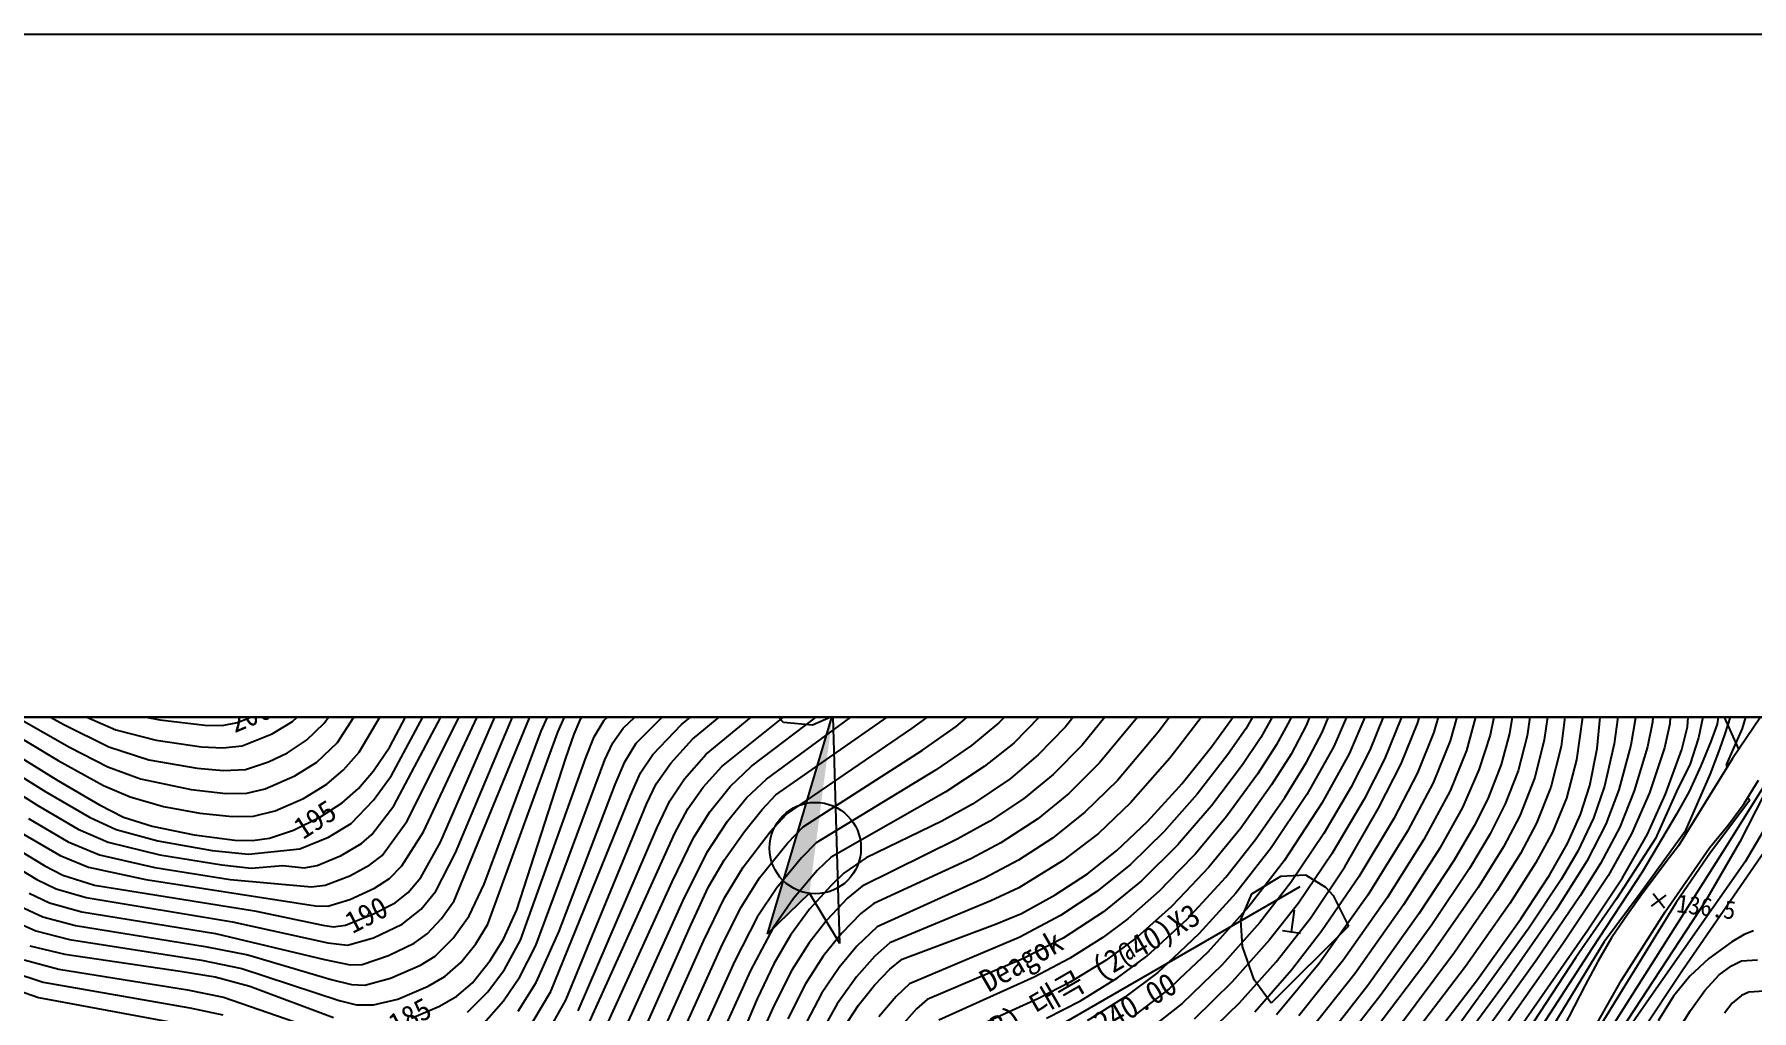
# Model space of a CAD drawing. Header units: millimetres. Extents: x 18534 to 19330, y 1103 to 1809.
# Drawn here: x 18776.7 to 18964.4, y 1512.3 to 1619.1 of the extents above; entities that cross this region are included whole.
import ezdxf
from ezdxf.xclip import XClip

# ---------------------------------------------------------------- set-up
doc = ezdxf.new("R2010")
doc.units = ezdxf.units.MM
doc.header["$LTSCALE"] = 10
doc.header["$MEASUREMENT"] = 0
doc.header["$XCLIPFRAME"] = 2
doc.layers.add('TX-PAPR', color=2, linetype='Continuous', plot=False)
doc.layers.add('TZ-BASE', color=253, linetype='Continuous')
doc.styles.add('HANA', font='GulimChe.ttf')

# ---------------------------------------------------------------- blocks, each defined once
blk = doc.blocks.new('JD-DFMKFD4RX')
at = {"layer": 'TZ-BASE'}
for p, q in [((186.53, 74.34, 198), (205.65, 101.95, 198)), ((217.13, 74.65, 184), (233.19, 90.27, 184)), ((219.22, 73.79, 183), (234.94, 88.65, 183)), ((187.98, 72.22, 197), (196.36, 85.29, 197)), ((225.61, 74.17, 181), (238.32, 85.27, 181)), ((190.34, 71.16, 196), (197.91, 83.93, 196)), ((226.81, 72.6, 180), (240.19, 83.72, 180)), ((144.89, 81.57, 198), (158.07, 74.18, 198)), ((228.29, 70.95, 179), (242.26, 82.42, 179)), ((193.72, 71.75, 195), (198.12, 80.18, 195)), ((193.9, 68.62, 194), (199.83, 79.73, 194)), ((229.99, 69.6, 178), (243.77, 80.6, 178)), ((233.25, 69.62, 177), (245.46, 78.93, 177)), ((271.49, 78.89, 170), (267.59, 73.95, 170)), ((329.96, 79.04, 143), (329.89, 74.9, 143)), ((143.67, 78.49, 196), (157.43, 70.26, 196)), ((194.14, 65.3, 193), (201.28, 78.81, 193)), ((195.56, 63.58, 192), (202.62, 77.68, 192)), ((208.89, 74.75, 188), (210.04, 77.21, 188)), ((234.9, 68.2, 176), (247.1, 77.21, 176)), ((263.37, 77.58, 172), (260.29, 74.37, 172)), ((273.8, 77.36, 169), (269.4, 71.94, 169)), ((284.1, 77.53, 166), (282.41, 74.94, 166)), ((293.31, 77.59, 162), (292.1, 74.65, 162)), ((295.12, 77.06, 161), (293.89, 74.06, 161)), ((305.39, 78.55, 156), (304.24, 74.8, 156)), ((306.08, 74.31, 155), (307.36, 78.44, 155)), ((309.18, 77.95, 154), (307.85, 73.35, 154)), ((310.93, 77.03, 153), (309.64, 72.41, 153)), ((314.82, 77.03, 151), (314, 73.01, 151)), ((331.9, 78.29, 142), (331.76, 74.44, 142)), ((333.83, 77.97, 141), (333.67, 74.27, 141)), ((335.6, 73.93, 140), (335.8, 77, 140)), ((345.52, 77.92, 132.47), (340.52, 70.47, 132.47)), ((145.24, 75.56, 195), (157.41, 68.07, 195)), ((150.71, 76.27, 197), (158.68, 71.71, 197)), ((164.26, 75.58, 200), (168.55, 74.69, 200)), ((177.05, 74.39, 200), (179.78, 75.53, 200)), ((183.07, 74.53, 199), (184.93, 76.25, 199)), ((197.39, 62.45, 191), (204.11, 76.82, 191)), ((199.23, 61.3, 190), (205.86, 76.56, 190)), ((200.88, 60.14, 189), (207.32, 75.51, 189)), ((210.26, 73.46, 187), (211.52, 76.34, 187)), ((212.08, 73.34, 186), (213.09, 75.64, 186)), ((214.59, 74.83, 185), (215.55, 76.25, 185)), ((220.65, 72.13, 182), (224.68, 76.21, 182)), ((236.76, 74.4, 177.63), (234.76, 76.53, 177.63)), ((242.16, 75.55), (234.96, 51.27)), ((235.91, 66.48, 175), (248.7, 75.44, 175)), ((243.17, 75.56, 177.63), (239.93, 74.12, 177.63)), ((242.9, 50.24), (242.16, 75.55)), ((250.79, 73.74, 174), (254.02, 76.12, 174)), ((255.64, 73.98, 173), (258.42, 76.35, 173)), ((265.42, 75.72, 171), (261.92, 72.16, 171)), ((275.81, 75.42, 168), (271.31, 69.98, 168)), ((280, 76.44, 167), (277.73, 73.36, 167)), ((285.67, 74.67, 165), (286.94, 76.88, 165)), ((288.64, 76.11, 164), (287.29, 73.71, 164)), ((290.36, 75.36, 163), (288.94, 72.77, 163)), ((295.64, 73.31, 160), (296.91, 76.41, 160)), ((298.67, 75.86, 159), (296.93, 71.79, 159)), ((300.44, 75.27, 158), (298.6, 70.98, 158)), ((302.49, 75.45, 157), (300.85, 71.37, 157)), ((312.64, 75.81, 152), (311.41, 71.36, 152)), ((316.68, 76.42, 150), (316.12, 73.19, 150)), ((318.58, 76.52, 149), (318.04, 72.96, 149)), ((320.45, 76.25, 148), (319.93, 72.52, 148)), ((322.33, 76.1, 147), (321.76, 71.77, 147)), ((324.18, 75.55, 146), (323.46, 70.33, 146)), ((325.7, 71.56, 145), (326.12, 75.64, 145)), ((328.01, 75.44, 144), (327.58, 72.09, 144)), ((337.33, 75.24, 139), (336.78, 72.73, 139)), ((339.13, 76.12, 138), (338.84, 74.24, 138)), ((341.21, 71.49, 175.21), (339.52, 75.26, 175.21)), ((340.53, 75.94, 137), (339.68, 73.16, 137)), ((342.16, 75.82, 136), (341.58, 73.76, 136)), ((143.95, 74.39, 194), (156.1, 66.83, 194)), ((158.07, 74.18, 198), (162.97, 71.75, 198)), ((160.34, 75.1, 199), (163.75, 73.62, 199)), ((163.75, 73.62, 199), (168.16, 72.47, 199)), ((168.55, 74.69, 200), (173.48, 74.12, 200)), ((173.48, 74.12, 200), (175.37, 74.07, 200)), ((175.37, 74.07, 200), (177.05, 74.39, 200)), ((180.83, 73.15, 199), (183.07, 74.53, 199)), ((184.6, 72.46, 198), (186.53, 74.34, 198)), ((200.74, 54.91, 188), (208.89, 74.75, 188)), ((204.01, 56.72, 187), (210.26, 73.46, 187)), ((204.42, 52.34, 186), (212.08, 73.34, 186)), ((213.84, 73.13, 185), (214.59, 74.83, 185)), ((216.03, 72.83, 184), (217.13, 74.65, 184)), ((218.09, 72.18, 183), (219.22, 73.79, 183)), ((222.45, 70.91, 181), (225.61, 74.17, 181)), ((239.93, 74.12, 177.63), (236.76, 74.4, 177.63)), ((237.07, 64.39, 174), (250.79, 73.74, 174)), ((251.94, 71.37, 173), (255.64, 73.98, 173)), ((260.29, 74.37, 172), (257.31, 71.88, 172)), ((267.59, 73.95, 170), (264.6, 70.86, 170)), ((277.73, 73.36, 167), (273.26, 68.07, 167)), ((282.41, 74.94, 166), (280, 71.82, 166)), ((283.56, 71.74, 165), (285.67, 74.67, 165)), ((287.29, 73.71, 164), (285.33, 70.89, 164)), ((292.1, 74.65, 162), (290.63, 71.91, 162)), ((293.89, 74.06, 161), (292.25, 70.95, 161)), ((293.93, 70.05, 160), (295.64, 73.31, 160)), ((304.24, 74.8, 156), (302.45, 70.41, 156)), ((304.27, 69.9, 155), (306.08, 74.31, 155)), ((307.85, 73.35, 154), (306.05, 68.89, 154)), ((329.89, 74.9, 143), (329.4, 71.93, 143)), ((331.76, 74.44, 142), (331.22, 71.73, 142)), ((333.67, 74.27, 141), (333.08, 71.64, 141)), ((334.97, 71.45, 140), (335.6, 73.93, 140)), ((338.84, 74.24, 138), (338.15, 72.33, 138)), ((341.58, 73.76, 136), (339.82, 69.76, 136)), ((143.62, 72.6, 193), (155.2, 65.34, 193)), ((158.68, 71.71, 197), (162.86, 69.56, 197)), ((162.97, 71.75, 198), (167.34, 70.34, 198)), ((168.16, 72.47, 199), (173.1, 71.75, 199)), ((173.1, 71.75, 199), (175.46, 71.62, 199)), ((175.46, 71.62, 199), (177.56, 71.85, 199)), ((177.56, 71.85, 199), (180.83, 73.15, 199)), ((182.52, 71.09, 198), (184.6, 72.46, 198)), ((185.71, 70.07, 197), (187.98, 72.22, 197)), ((191.93, 69.11, 195), (193.72, 71.75, 195)), ((212.95, 70.51, 185), (213.84, 73.13, 185)), ((215.12, 70.53, 184), (216.03, 72.83, 184)), ((217.22, 70.31, 183), (218.09, 72.18, 183)), ((219.38, 70.09, 182), (220.65, 72.13, 182)), ((224.42, 69.96, 180), (226.81, 72.6, 180)), ((238.89, 63, 173), (251.94, 71.37, 173)), ((257.31, 71.88, 172), (253.36, 69.19, 172)), ((261.92, 72.16, 171), (258.7, 69.58, 171)), ((269.4, 71.94, 169), (266.24, 68.73, 169)), ((280, 71.82, 166), (278.98, 70.49, 166)), ((280.3, 67.71, 165), (283.56, 71.74, 165)), ((288.94, 72.77, 163), (286.92, 69.78, 163)), ((290.63, 71.91, 162), (288.57, 68.75, 162)), ((296.93, 71.79, 159), (293.97, 66.54, 159)), ((300.85, 71.37, 157), (298.78, 67.28, 157)), ((309.64, 72.41, 153), (307.79, 67.82, 153)), ((311.41, 71.36, 152), (309.63, 66.94, 152)), ((314, 73.01, 151), (312.79, 69.24, 151)), ((316.12, 73.19, 150), (315.2, 69.81, 150)), ((318.04, 72.96, 149), (317.06, 69.12, 149)), ((319.93, 72.52, 148), (318.91, 68.4, 148)), ((321.76, 71.77, 147), (320.66, 67.34, 147)), ((324.91, 67.52, 145), (325.7, 71.56, 145)), ((327.58, 72.09, 144), (326.53, 67.45, 144)), ((329.4, 71.93, 143), (328.09, 67.03, 143)), ((331.22, 71.73, 142), (329.77, 66.92, 142)), ((333.08, 71.64, 141), (331.44, 66.7, 141)), ((333.18, 66.56, 140), (334.97, 71.45, 140)), ((336.78, 72.73, 139), (335.88, 69.87, 139)), ((338.15, 72.33, 138), (337.06, 69.67, 138)), ((339.07, 71.5, 137), (338.05, 68.79, 137)), ((339.68, 73.16, 137), (339.07, 71.5, 137)), ((157.43, 70.26, 196), (162.4, 67.51, 196)), ((162.86, 69.56, 197), (166.44, 68.25, 197)), ((167.34, 70.34, 198), (172.63, 69.4, 198)), ((177.93, 69.27, 198), (180.42, 70.11, 198)), ((180.42, 70.11, 198), (182.52, 71.09, 198)), ((183.31, 68.56, 197), (185.71, 70.07, 197)), ((188.63, 69.22, 196), (190.34, 71.16, 196)), ((207.58, 53.93, 185), (212.95, 70.51, 185)), ((207.98, 50.6, 184), (215.12, 70.53, 184)), ((209.66, 50.02, 183), (217.22, 70.31, 183)), ((218.34, 67.61, 182), (219.38, 70.09, 182)), ((221.12, 68.89, 181), (222.45, 70.91, 181)), ((222.82, 67.69, 180), (224.42, 69.96, 180)), ((225.93, 68.26, 179), (228.29, 70.95, 179)), ((227.98, 67.33, 178), (229.99, 69.6, 178)), ((230.9, 67.39, 177), (233.25, 69.62, 177)), ((258.7, 69.58, 171), (254.49, 66.84, 171)), ((264.6, 70.86, 170), (261.53, 68.25, 170)), ((271.31, 69.98, 168), (267.96, 66.64, 168)), ((278.98, 70.49, 166), (274.69, 65.62, 166)), ((285.33, 70.89, 164), (281.96, 66.56, 164)), ((286.92, 69.78, 163), (283.53, 65.3, 163)), ((292.25, 70.95, 161), (290.12, 67.59, 161)), ((291.56, 66.22, 160), (293.93, 70.05, 160)), ((298.6, 70.98, 158), (295.6, 65.57, 158)), ((302.45, 70.41, 156), (300.22, 66.03, 156)), ((301.82, 65.02, 155), (304.27, 69.9, 155)), ((315.2, 69.81, 150), (313.75, 66.05, 150)), ((323.46, 70.33, 146), (322.35, 66.14, 146)), ((335.88, 69.87, 139), (334.38, 66.86, 139)), ((340.52, 70.47, 132.47), (334.59, 60.91, 132.47)), ((337.06, 69.67, 138), (335.76, 66.86, 138)), ((339.82, 69.76, 136), (339.96, 69.56, 136)), ((157.41, 68.07, 195), (161.95, 65.4, 195)), ((166.44, 68.25, 197), (171.99, 67.08, 197)), ((172.63, 69.4, 198), (175.51, 69.15, 198)), ((175.51, 69.15, 198), (177.93, 69.27, 198)), ((180.08, 67.15, 197), (183.31, 68.56, 197)), ((184.26, 66.11, 196), (186.8, 67.67, 196)), ((186.8, 67.67, 196), (188.63, 69.22, 196)), ((190.28, 67.2, 195), (191.93, 69.11, 195)), ((191.92, 65.9, 194), (193.9, 68.62, 194)), ((212.23, 51.59, 182), (218.34, 67.61, 182)), ((220.03, 66.41, 181), (221.12, 68.89, 181)), ((221.78, 65.48, 180), (222.82, 67.69, 180)), ((224.32, 65.85, 179), (225.93, 68.26, 179)), ((232.7, 66.17, 176), (234.9, 68.2, 176)), ((253.36, 69.19, 172), (240.3, 61.24, 172)), ((261.53, 68.25, 170), (257.42, 65.49, 170)), ((266.24, 68.73, 169), (263, 66.04, 169)), ((273.26, 68.07, 167), (269.71, 64.58, 167)), ((280, 67.38, 165), (280.3, 67.71, 165)), ((288.57, 68.75, 162), (285.18, 64.13, 162)), ((306.05, 68.89, 154), (303.44, 63.84, 154)), ((307.79, 67.82, 153), (304.99, 62.53, 153)), ((312.79, 69.24, 151), (310.99, 65.1, 151)), ((317.06, 69.12, 149), (315.66, 65.51, 149)), ((318.91, 68.4, 148), (317.27, 64.21, 148)), ((338.05, 68.79, 137), (335.28, 62.43, 137)), ((339.66, 60.59, 135), (344.11, 67.7, 135)), ((341.79, 65.53, 124.51), (343.37, 68.09, 124.51)), ((156.1, 66.83, 194), (160.87, 64.04, 194)), ((162.4, 67.51, 196), (165.3, 66.26, 196)), ((165.3, 66.26, 196), (168.97, 65.23, 196)), ((171.99, 67.08, 197), (175.78, 66.65, 197)), ((175.78, 66.65, 197), (178.06, 66.68, 197)), ((178.06, 66.68, 197), (180.08, 67.15, 197)), ((181.16, 64.75, 196), (184.26, 66.11, 196)), ((188.5, 65.63, 195), (190.28, 67.2, 195)), ((189.49, 63.37, 194), (191.92, 65.9, 194)), ((211.31, 44.99, 181), (220.03, 66.41, 181)), ((222.89, 62.83, 179), (224.32, 65.85, 179)), ((226.3, 64.98, 178), (227.98, 67.33, 178)), ((228.68, 64.64, 177), (230.9, 67.39, 177)), ((230.61, 63.6, 176), (232.7, 66.17, 176)), ((234.42, 64.88, 175), (235.91, 66.48, 175)), ((254.49, 66.84, 171), (241.94, 59.67, 171)), ((263, 66.04, 169), (259.3, 63.6, 169)), ((267.96, 66.64, 168), (264.56, 63.88, 168)), ((276.54, 63.56, 165), (280, 67.38, 165)), ((281.96, 66.56, 164), (280, 64.34, 164)), ((290.12, 67.59, 161), (286.76, 62.86, 161)), ((288.35, 61.59, 160), (291.56, 66.22, 160)), ((293.97, 66.54, 159), (290.08, 60.69, 159)), ((298.78, 67.28, 157), (295.81, 62.28, 157)), ((300.22, 66.03, 156), (296.69, 60.05, 156)), ((309.63, 66.94, 152), (306.75, 61.59, 152)), ((313.75, 66.05, 150), (312.28, 63.09, 150)), ((320.66, 67.34, 147), (319.09, 63.41, 147)), ((322.35, 66.14, 146), (320.83, 62.42, 146)), ((323.89, 64.36, 145), (324.91, 67.52, 145)), ((326.53, 67.45, 144), (325.32, 63.94, 144)), ((328.09, 67.03, 143), (326.67, 63.29, 143)), ((329.77, 66.92, 142), (328.18, 62.97, 142)), ((331.44, 66.7, 141), (329.48, 62.21, 141)), ((331.2, 62.18, 140), (333.18, 66.56, 140)), ((334.38, 66.86, 139), (332.08, 61.73, 139)), ((335.76, 66.86, 138), (334.37, 64.37, 138)), ((342.4, 65.92, 136), (338.11, 60.2, 136)), ((343.91, 66.42, 134), (341.31, 61.36, 134)), ((342.2, 66.21, 136), (342.4, 65.92, 136)), ((154.2, 63.9, 192), (158.55, 61.34, 192)), ((155.2, 65.34, 193), (159.64, 62.73, 193)), ((160.87, 64.04, 194), (163.77, 62.7, 194)), ((161.95, 65.4, 195), (164.6, 64.06, 195)), ((164.6, 64.06, 195), (167.72, 63.07, 195)), ((168.97, 65.23, 196), (172.93, 64.5, 196)), ((172.93, 64.5, 196), (176.51, 64.11, 196)), ((176.51, 64.11, 196), (178.79, 64.15, 196)), ((178.79, 64.15, 196), (181.16, 64.75, 196)), ((183.16, 62.63, 195), (186.11, 64.09, 195)), ((186.11, 64.09, 195), (188.5, 65.63, 195)), ((191.75, 62.16, 193), (194.14, 65.3, 193)), ((212.94, 44.03, 180), (221.78, 65.48, 180)), ((224.88, 62.31, 178), (226.3, 64.98, 178)), ((226.91, 61.78, 177), (228.68, 64.64, 177)), ((232.49, 62.48, 175), (234.42, 64.88, 175)), ((235.3, 62.43, 174), (237.07, 64.39, 174)), ((257.42, 65.49, 170), (254.05, 63.62, 170)), ((264.56, 63.88, 168), (260.52, 61.26, 168)), ((269.71, 64.58, 167), (266.17, 61.75, 167)), ((274.69, 65.62, 166), (271.17, 62.27, 166)), ((280, 64.34, 164), (278.36, 62.49, 164)), ((283.53, 65.3, 163), (280, 61.19, 163)), ((285.18, 64.13, 162), (281.78, 60.05, 162)), ((295.6, 65.57, 158), (291.49, 59.29, 158)), ((298.12, 58.61, 155), (301.82, 65.02, 155)), ((310.99, 65.1, 151), (308.51, 60.65, 151)), ((315.66, 65.51, 149), (314.02, 62.21, 149)), ((317.27, 64.21, 148), (315.46, 60.79, 148)), ((322.45, 61.16, 145), (323.89, 64.36, 145)), ((325.32, 63.94, 144), (323.59, 60.32, 144)), ((334.37, 64.37, 138), (330.63, 58.05, 138)), ((340.02, 63.19, 124.51), (341.79, 65.53, 124.51)), ((344.66, 63.86, 133), (341.88, 59.17, 133)), ((153.21, 62.46, 191), (157.64, 59.85, 191)), ((159.64, 62.73, 193), (162.91, 61.31, 193)), ((163.77, 62.7, 194), (168.34, 61.48, 194)), ((167.72, 63.07, 195), (172.3, 62.13, 195)), ((172.3, 62.13, 195), (176.76, 61.54, 195)), ((180.56, 61.75, 195), (183.16, 62.63, 195)), ((187, 61.87, 194), (189.49, 63.37, 194)), ((190.59, 61.16, 193), (191.75, 62.16, 193)), ((192.86, 59.86, 192), (195.56, 63.58, 192)), ((195.01, 58.71, 191), (197.39, 62.45, 191)), ((213.66, 37.54, 178), (224.88, 62.31, 178)), ((214.28, 42.86, 179), (222.89, 62.83, 179)), ((228.4, 60.21, 176), (230.61, 63.6, 176)), ((230.26, 59.36, 175), (232.49, 62.48, 175)), ((232.34, 58.57, 174), (235.3, 62.43, 174)), ((237.18, 61.22, 173), (238.89, 63, 173)), ((254.05, 63.62, 170), (245.8, 59.6, 170)), ((259.3, 63.6, 169), (255.73, 61.63, 169)), ((271.17, 62.27, 166), (267.24, 59.26, 166)), ((273.2, 60.42, 165), (276.54, 63.56, 165)), ((278.36, 62.49, 164), (274.67, 58.88, 164)), ((286.76, 62.86, 161), (283.26, 58.58, 161)), ((295.81, 62.28, 157), (292.2, 56.89, 157)), ((303.44, 63.84, 154), (299.67, 57.51, 154)), ((304.99, 62.53, 153), (300.63, 55.51, 153)), ((312.28, 63.09, 150), (310.06, 59.34, 150)), ((314.02, 62.21, 149), (311.75, 58.45, 149)), ((319.09, 63.41, 147), (317.32, 60.08, 147)), ((320.83, 62.42, 146), (318.96, 59.01, 146)), ((326.67, 63.29, 143), (324.59, 59.23, 143)), ((328.18, 62.97, 142), (326.09, 59, 142)), ((329.48, 62.21, 141), (326.92, 57.64, 141)), ((328.47, 57.43, 140), (331.2, 62.18, 140)), ((335.28, 62.43, 137), (330.52, 55.84, 137)), ((338, 60.71, 124.51), (340.02, 63.19, 124.51)), ((152.26, 60.99, 190), (155.98, 58.73, 190)), ((158.55, 61.34, 192), (161.95, 59.92, 192)), ((162.91, 61.31, 193), (168.56, 59.94, 193)), ((168.34, 61.48, 194), (174.29, 60.42, 194)), ((174.29, 60.42, 194), (178.25, 60, 194)), ((176.76, 61.54, 195), (178.67, 61.49, 195)), ((178.25, 60, 194), (183.88, 60.6, 194)), ((178.67, 61.49, 195), (180.56, 61.75, 195)), ((183.88, 60.6, 194), (187, 61.87, 194)), ((188.38, 59.86, 193), (190.59, 61.16, 193)), ((197.09, 57.44, 190), (199.23, 61.3, 190)), ((198.75, 55.96, 189), (200.88, 60.14, 189)), ((224.56, 56.96, 177), (226.91, 61.78, 177)), ((225.73, 54.88, 176), (228.4, 60.21, 176)), ((234.14, 57.4, 173), (237.18, 61.22, 173)), ((240.3, 61.24, 172), (238.73, 59.62, 172)), ((255.73, 61.63, 169), (245.35, 56.49, 169)), ((260.52, 61.26, 168), (257.22, 59.51, 168)), ((266.17, 61.75, 167), (262.44, 59.35, 167)), ((269.97, 57.87, 165), (273.2, 60.42, 165)), ((279.9, 61.07, 163), (275.89, 57.09, 163)), ((280, 61.19, 163), (279.9, 61.07, 163)), ((285.12, 57.49, 160), (288.35, 61.59, 160)), ((290.08, 60.69, 159), (286.22, 55.73, 159)), ((306.75, 61.59, 152), (302.76, 55.24, 152)), ((308.51, 60.65, 151), (304.54, 54.45, 151)), ((315.46, 60.79, 148), (312.69, 56.35, 148)), ((314.21, 20.46, 135), (339.66, 60.59, 135)), ((320.49, 57.7, 145), (322.45, 61.16, 145)), ((323.59, 60.32, 144), (321.76, 57.23, 144)), ((332.08, 61.73, 139), (327.81, 55.12, 139)), ((333.13, 53.69, 124.51), (338, 60.71, 124.51)), ((334.59, 60.91, 132.47), (333.24, 59.16, 132.47)), ((338.11, 60.2, 136), (334.34, 54.73, 136)), ((345.08, 61.84, 132), (335.12, 47.4, 132)), ((341.31, 61.36, 134), (337.54, 54.86, 134)), ((151.68, 59.31, 189), (155.1, 57.25, 189)), ((155.98, 58.73, 190), (157.96, 57.71, 190)), ((157.64, 59.85, 191), (160.75, 58.59, 191)), ((160.75, 58.59, 191), (167.04, 57.23, 191)), ((161.95, 59.92, 192), (168.02, 58.55, 192)), ((168.02, 58.55, 192), (176.23, 57.22, 192)), ((168.56, 59.94, 193), (175.32, 58.82, 193)), ((175.32, 58.82, 193), (178.53, 58.47, 193)), ((178.53, 58.47, 193), (182.01, 58.77, 193)), ((182.01, 58.77, 193), (184.35, 58.52, 193)), ((184.35, 58.52, 193), (185.74, 58.77, 193)), ((185.74, 58.77, 193), (188.38, 59.86, 193)), ((189.34, 57.65, 192), (191.52, 58.83, 192)), ((191.52, 58.83, 192), (192.86, 59.86, 192)), ((193.65, 57.33, 191), (195.01, 58.71, 191)), ((228.55, 56.43, 175), (230.26, 59.36, 175)), ((230.3, 55.22, 174), (232.34, 58.57, 174)), ((238.73, 59.62, 172), (236.01, 56.32, 172)), ((241.94, 59.67, 171), (240.44, 58.2, 171)), ((245.8, 59.6, 170), (243.35, 57.92, 170)), ((257.22, 59.51, 168), (246.62, 54.6, 168)), ((262.44, 59.35, 167), (258.71, 57.38, 167)), ((267.24, 59.26, 166), (262.46, 56.33, 166)), ((274.67, 58.88, 164), (271.02, 55.91, 164)), ((281.78, 60.05, 162), (280, 58.2, 162)), ((283.26, 58.58, 161), (280, 55.14, 161)), ((291.49, 59.29, 158), (287.64, 54.27, 158)), ((296.69, 60.05, 156), (293.05, 54.66, 156)), ((294.37, 53.01, 155), (298.12, 58.61, 155)), ((310.06, 59.34, 150), (306.21, 53.47, 150)), ((311.75, 58.45, 149), (307.63, 52.26, 149)), ((317.32, 60.08, 147), (314.79, 56.04, 147)), ((318.96, 59.01, 146), (316.15, 54.62, 146)), ((324.59, 59.23, 143), (321.23, 53.91, 143)), ((326.09, 59, 142), (323.86, 55.43, 142)), ((333.24, 59.16, 132.47), (330.57, 55.55, 132.47)), ((341.88, 59.17, 133), (331.66, 44.56, 133)), ((155.1, 57.25, 189), (157.21, 56.22, 189)), ((157.96, 57.71, 190), (161.42, 56.63, 190)), ((161.42, 56.63, 190), (178.91, 53.8, 190)), ((167.04, 57.23, 191), (185.59, 54.36, 191)), ((176.23, 57.22, 192), (185.14, 56.43, 192)), ((185.14, 56.43, 192), (186.62, 56.61, 192)), ((186.62, 56.61, 192), (189.34, 57.65, 192)), ((192.01, 56.28, 191), (193.65, 57.33, 191)), ((195.69, 55.82, 190), (197.09, 57.44, 190)), ((202.36, 53.25, 187), (204.01, 56.72, 187)), ((214.56, 35.04, 177), (224.56, 56.96, 177)), ((226.6, 52.24, 175), (228.55, 56.43, 175)), ((232.12, 54.22, 173), (234.14, 57.4, 173)), ((240.44, 58.2, 171), (237.84, 55.17, 171)), ((241.95, 56.57, 170), (239.6, 53.97, 170)), ((243.35, 57.92, 170), (241.95, 56.57, 170)), ((245.35, 56.49, 169), (243.74, 55.18, 169)), ((258.71, 57.38, 167), (246.97, 52.06, 167)), ((248, 30.36), (293.22, 56.47)), ((266.46, 55.55, 165), (269.97, 57.87, 165)), ((275.89, 57.09, 163), (271.73, 53.69, 163)), ((280, 58.2, 162), (277.82, 55.94, 162)), ((280.89, 52.91, 160), (285.12, 57.49, 160)), ((287.96, 55.66, 155.13), (291.11, 57.59, 155.13)), ((292.2, 56.89, 157), (288.82, 52.52, 157)), ((291.11, 57.59, 155.13), (293.81, 57.74, 155.13)), ((293.81, 57.74, 155.13), (296, 56.4, 155.13)), ((299.67, 57.51, 154), (295.62, 51.61, 154)), ((296, 56.4, 155.13), (296.84, 55.47, 155.13)), ((312.69, 56.35, 148), (306.98, 48.14, 148)), ((317.35, 52.93, 145), (320.49, 57.7, 145)), ((321.76, 57.23, 144), (318.23, 51.9, 144)), ((326.92, 57.64, 141), (321.97, 50.21, 141)), ((324.68, 51.74, 140), (328.47, 57.43, 140)), ((330.63, 58.05, 138), (325.14, 49.64, 138)), ((154.27, 55.72, 188), (156.5, 54.68, 188)), ((156.5, 54.68, 188), (160.04, 53.69, 188)), ((157.21, 56.22, 189), (160.51, 55.25, 189)), ((160.51, 55.25, 189), (176.49, 52.59, 189)), ((186.91, 54.31, 191), (189.33, 55.03, 191)), ((189.33, 55.03, 191), (192.01, 56.28, 191)), ((191.91, 53.46, 190), (194.29, 54.68, 190)), ((194.29, 54.68, 190), (195.69, 55.82, 190)), ((197.14, 54, 189), (198.75, 55.96, 189)), ((199.34, 52.95, 188), (200.74, 54.91, 188)), ((216.34, 34.09, 176), (225.73, 54.88, 176)), ((228, 50.47, 174), (230.3, 55.22, 174)), ((236.01, 56.32, 172), (233.87, 53.1, 172)), ((239.58, 55.72), (234.96, 51.27)), ((237.84, 55.17, 171), (235.6, 51.95, 171)), ((242.9, 50.24), (239.58, 55.72)), ((243.74, 55.18, 169), (241.48, 52.79, 169)), ((246.62, 54.6, 168), (245.21, 53.5, 168)), ((259.42, 54.89, 166), (248.37, 50.3, 166)), ((262.46, 56.33, 166), (259.42, 54.89, 166)), ((262.78, 53.5, 165), (266.46, 55.55, 165)), ((271.02, 55.91, 164), (267.03, 53.28, 164)), ((277.82, 55.94, 162), (274.38, 52.93, 162)), ((280, 55.14, 161), (279.15, 54.24, 161)), ((286.22, 55.73, 159), (282.19, 51.32, 159)), ((286.76, 52.81, 155.13), (287.96, 55.66, 155.13)), ((293.05, 54.66, 156), (289.9, 50.62, 156)), ((300.63, 55.51, 153), (295.3, 48.06, 153)), ((296.84, 55.47, 155.13), (298.52, 52.14, 155.13)), ((302.76, 55.24, 152), (297.96, 48.43, 152)), ((314.79, 56.04, 147), (310.1, 49.25, 147)), ((316.15, 54.62, 146), (311.3, 47.72, 146)), ((323.86, 55.43, 142), (319.06, 48.38, 142)), ((327.81, 55.12, 139), (323.38, 48.71, 139)), ((334.34, 54.73, 136), (323.93, 37.79, 136)), ((330.52, 55.84, 137), (326.49, 50.4, 137)), ((337.54, 54.86, 134), (326.57, 38.11, 134)), ((330.57, 55.55, 132.47), (329.02, 53.42, 132.47)), ((331.66, 54.3, 136.55), (333.25, 55.52, 136.55)), ((331.85, 55.7, 136.55), (333.07, 54.12, 136.55)), ((152.41, 52.79, 186), (154.98, 51.63, 186)), ((153.26, 54.3, 187), (155.76, 53.15, 187)), ((155.76, 53.15, 187), (159.32, 52.19, 187)), ((160.04, 53.69, 188), (174.64, 51.32, 188)), ((176.49, 52.59, 189), (186.91, 50.3, 189)), ((178.91, 53.8, 190), (186.38, 52.23, 190)), ((185.59, 54.36, 191), (186.91, 54.31, 191)), ((188.84, 52.22, 190), (191.91, 53.46, 190)), ((195.07, 52.34, 189), (197.14, 54, 189)), ((197.77, 51.29, 188), (199.34, 52.95, 188)), ((200.63, 50.83, 187), (202.36, 53.25, 187)), ((206.13, 50.7, 185), (207.58, 53.93, 185)), ((230.06, 50.17, 173), (232.12, 54.22, 173)), ((233.87, 53.1, 172), (231.42, 48.33, 172)), ((239.6, 53.97, 170), (237.52, 51.13, 170)), ((241.48, 52.79, 169), (239.54, 50.3, 169)), ((245.21, 53.5, 168), (243.14, 51.38, 168)), ((259.92, 52.33, 165), (262.78, 53.5, 165)), ((267.03, 53.28, 164), (262.52, 50.9, 164)), ((271.73, 53.69, 163), (267.31, 50.82, 163)), ((274.38, 52.93, 162), (271.66, 50.89, 162)), ((279.15, 54.24, 161), (275.42, 50.91, 161)), ((280, 52.09, 160), (280.89, 52.91, 160)), ((287.64, 54.27, 158), (283.14, 49.3, 158)), ((286.93, 49.92, 155.13), (286.76, 52.81, 155.13)), ((290.63, 48.21, 155), (294.37, 53.01, 155)), ((292.3, 51.51, 155.38), (292.61, 53.89, 155.38)), ((304.54, 54.45, 151), (299.2, 46.92, 151)), ((306.21, 53.47, 150), (300.62, 45.64, 150)), ((312.61, 46.31, 145), (317.35, 52.93, 145)), ((321.23, 53.91, 143), (315.8, 46.12, 143)), ((329.02, 53.42, 132.47), (327.28, 50.86, 132.47)), ((328.39, 46.21, 124.51), (333.13, 53.69, 124.51)), ((154.98, 51.63, 186), (158.67, 50.66, 186)), ((159.32, 52.19, 187), (173.52, 49.92, 187)), ((174.64, 51.32, 188), (186.57, 48.47, 188)), ((186.38, 52.23, 190), (187.56, 52.05, 190)), ((187.56, 52.05, 190), (188.84, 52.22, 190)), ((189.09, 50.05, 189), (191.91, 50.87, 189)), ((191.91, 50.87, 189), (195.07, 52.34, 189)), ((196.35, 50.26, 188), (197.77, 51.29, 188)), ((198.65, 48.85, 187), (200.63, 50.83, 187)), ((203.09, 50.2, 186), (204.42, 52.34, 186)), ((204.69, 48.36, 185), (206.13, 50.7, 185)), ((209.71, 45.95, 182), (212.23, 51.59, 182)), ((217.82, 32.45, 175), (226.6, 52.24, 175)), ((235.6, 51.95, 171), (233.14, 47.27, 171)), ((237.52, 51.13, 170), (235.7, 48.02, 170)), ((243.14, 51.38, 168), (241.09, 48.83, 168)), ((246.97, 52.06, 167), (244.76, 49.93, 167)), ((249.72, 48.51, 165), (259.92, 52.33, 165)), ((262.52, 50.9, 164), (250.51, 45.82, 164)), ((267.31, 50.82, 163), (262.99, 48.58, 163)), ((271.66, 50.89, 162), (268.02, 48.59, 162)), ((275.42, 50.91, 161), (272.04, 48.41, 161)), ((276.48, 48.86, 160), (280, 52.09, 160)), ((282.19, 51.32, 159), (280, 49.26, 159)), ((288.82, 52.52, 157), (284.71, 47.91, 157)), ((298.52, 52.14, 155.13), (290.07, 43.71, 155.13)), ((291.31, 51.64, 155.38), (293.29, 51.38, 155.38)), ((295.62, 51.61, 154), (292.29, 47.32, 154)), ((307.63, 52.26, 149), (302, 44.49, 149)), ((318.23, 51.9, 144), (310.89, 41.74, 144)), ((314.45, 37.03, 140), (324.68, 51.74, 140)), ((327.28, 50.86, 132.47), (325.8, 48.28, 132.47)), ((341.8, 51.21, 131), (340.45, 50.41, 131)), ((342.82, 51.61, 131), (341.8, 51.21, 131)), ((154.35, 49.99, 185), (158.17, 49.06, 185)), ((158.17, 49.06, 185), (170.78, 47.22, 185)), ((158.67, 50.66, 186), (173.1, 48.41, 186)), ((173.52, 49.92, 187), (178.18, 48.98, 187)), ((178.18, 48.98, 187), (187.3, 46.31, 187)), ((186.91, 50.3, 189), (189.09, 50.05, 189)), ((190.67, 47.95, 188), (193.55, 48.92, 188)), ((193.55, 48.92, 188), (196.35, 50.26, 188)), ((197.04, 47.86, 187), (198.65, 48.85, 187)), ((201.46, 48.17, 186), (203.09, 50.2, 186)), ((206.23, 47.38, 184), (207.98, 50.6, 184)), ((207.93, 46.59, 183), (209.66, 50.02, 183)), ((219.49, 31.46, 174), (228, 50.47, 174)), ((221.23, 30.58, 173), (230.06, 50.17, 173)), ((239.54, 50.3, 169), (237.67, 47.31, 169)), ((241.09, 48.83, 168), (239.17, 45.83, 168)), ((244.76, 49.93, 167), (242.83, 47.62, 167)), ((246.74, 48.83, 166), (244.71, 46.58, 166)), ((248.37, 50.3, 166), (246.74, 48.83, 166)), ((273.25, 46.47, 160), (276.48, 48.86, 160)), ((280, 49.26, 159), (277.66, 47.07, 159)), ((283.14, 49.3, 158), (280, 46.33, 158)), ((289.9, 50.62, 156), (285.82, 46.03, 156)), ((288.22, 46.27, 155.13), (286.93, 49.92, 155.13)), ((310.1, 49.25, 147), (303.76, 40.76, 147)), ((321.97, 50.21, 141), (311.06, 34.73, 141)), ((325.14, 49.64, 138), (313.34, 31.51, 138)), ((326.49, 50.4, 137), (314.9, 31.48, 137)), ((340.45, 50.41, 131), (337.92, 48.58, 131)), ((152.39, 47.14, 183), (155.8, 46, 183)), ((153.71, 48.43, 184), (157.53, 47.41, 184)), ((157.53, 47.41, 184), (171.59, 45.16, 184)), ((170.78, 47.22, 185), (174.62, 46.59, 185)), ((173.1, 48.41, 186), (177.51, 47.49, 186)), ((177.51, 47.49, 186), (188.16, 44.01, 186)), ((186.57, 48.47, 188), (189.35, 47.89, 188)), ((189.35, 47.89, 188), (190.67, 47.95, 188)), ((193.78, 46.43, 187), (197.04, 47.86, 187)), ((199.73, 46.63, 186), (201.46, 48.17, 186)), ((202.75, 45.93, 185), (204.69, 48.36, 185)), ((204.41, 44.93, 184), (206.23, 47.38, 184)), ((231.42, 48.33, 172), (223.01, 29.77, 172)), ((233.14, 47.27, 171), (224.89, 29.12, 171)), ((235.7, 48.02, 170), (233.86, 44.17, 170)), ((237.67, 47.31, 169), (235.7, 43.43, 169)), ((242.83, 47.62, 167), (240.91, 44.76, 167)), ((246.69, 45.66, 165), (248.39, 47.42, 165)), ((248.39, 47.42, 165), (249.72, 48.51, 165)), ((262.99, 48.58, 163), (252.46, 44.09, 163)), ((268.02, 48.59, 162), (264.16, 46.56, 162)), ((272.04, 48.41, 161), (268.1, 45.99, 161)), ((277.66, 47.07, 159), (274.06, 44.36, 159)), ((284.71, 47.91, 157), (280.32, 43.67, 157)), ((286.59, 43.73, 155), (290.63, 48.21, 155)), ((292.29, 47.32, 154), (288.29, 42.73, 154)), ((295.3, 48.06, 153), (290.65, 42.42, 153)), ((297.96, 48.43, 152), (293.1, 42.31, 152)), ((306.98, 48.14, 148), (299.93, 38.86, 148)), ((311.3, 47.72, 146), (304.02, 38.15, 146)), ((319.06, 48.38, 142), (308.66, 33.94, 142)), ((323.38, 48.71, 139), (314.64, 35.38, 139)), ((325.8, 48.28, 132.47), (324.4, 45.68, 132.47)), ((335.12, 47.4, 132), (330.41, 40.32, 132)), ((337.92, 48.58, 131), (335.83, 46.66, 131)), ((339.05, 46.8, 130), (340.4, 47.8, 130)), ((340.4, 47.8, 130), (341.51, 48.32, 130)), ((341.51, 48.32, 130), (343.23, 48.46, 130)), ((151.76, 45.56, 182), (155.28, 44.31, 182)), ((155.8, 46, 183), (171.85, 43.18, 183)), ((171.59, 45.16, 184), (175.51, 44.38, 184)), ((174.62, 46.59, 185), (178.38, 45.58, 185)), ((178.38, 45.58, 185), (187.55, 42.13, 185)), ((187.3, 46.31, 187), (189.52, 45.74, 187)), ((189.52, 45.74, 187), (190.96, 45.68, 187)), ((190.96, 45.68, 187), (193.78, 46.43, 187)), ((194.56, 44.15, 186), (197.88, 45.55, 186)), ((197.88, 45.55, 186), (199.73, 46.63, 186)), ((201.03, 44.46, 185), (202.75, 45.93, 185)), ((206.14, 43.95, 183), (207.93, 46.59, 183)), ((207.75, 42.82, 182), (209.71, 45.95, 182)), ((239.17, 45.83, 168), (237.21, 42.01, 168)), ((244.71, 46.58, 166), (242.61, 43.65, 166)), ((244.93, 43.49, 165), (246.69, 45.66, 165)), ((250.51, 45.82, 164), (249.06, 44.44, 164)), ((264.16, 46.56, 162), (253.74, 41.86, 162)), ((268.1, 45.99, 161), (264.56, 44.18, 161)), ((269.22, 43.95, 160), (273.25, 46.47, 160)), ((278.9, 45.29, 158), (275.2, 42.44, 158)), ((280, 46.33, 158), (278.9, 45.29, 158)), ((285.82, 46.03, 156), (281.63, 41.95, 156)), ((290.07, 43.71, 155.13), (288.22, 46.27, 155.13)), ((299.2, 46.92, 151), (294.31, 40.73, 151)), ((300.62, 45.64, 150), (295.3, 38.81, 150)), ((306.02, 37.68, 145), (312.61, 46.31, 145)), ((315.8, 46.12, 143), (307.45, 34.8, 143)), ((324.4, 45.68, 132.47), (320.67, 38.46, 132.47)), ((324.13, 38.74, 124.51), (328.39, 46.21, 124.51)), ((335.83, 46.66, 131), (334.07, 44.48, 131)), ((335.92, 42.89, 130), (337.5, 45.1, 130)), ((337.5, 45.1, 130), (339.05, 46.8, 130)), ((155.28, 44.31, 182), (171.81, 41.25, 182)), ((175.51, 44.38, 184), (188.06, 40.01, 184)), ((188.16, 44.01, 186), (190.06, 43.54, 186)), ((190.06, 43.54, 186), (191.91, 43.51, 186)), ((191.91, 43.51, 186), (194.56, 44.15, 186)), ((196.06, 42.07, 185), (199.13, 43.38, 185)), ((199.13, 43.38, 185), (201.03, 44.46, 185)), ((202.2, 42.73, 184), (204.41, 44.93, 184)), ((203.73, 41.21, 183), (206.14, 43.95, 183)), ((209.38, 41.72, 181), (211.31, 44.99, 181)), ((210.97, 40.53, 180), (212.94, 44.03, 180)), ((233.86, 44.17, 170), (228.65, 31.92, 170)), ((235.7, 43.43, 169), (229.25, 29.01, 169)), ((240.91, 44.76, 167), (238.88, 40.94, 167)), ((242.61, 43.65, 166), (240.69, 40.17, 166)), ((243.22, 40.86, 165), (244.93, 43.49, 165)), ((249.06, 44.44, 164), (247.18, 42.22, 164)), ((252.46, 44.09, 163), (251.3, 43.08, 163)), ((264.56, 44.18, 161), (255.66, 40.13, 161)), ((265.52, 42.05, 160), (269.22, 43.95, 160)), ((274.06, 44.36, 159), (269.95, 41.78, 159)), ((280, 43.41, 157), (276.45, 40.6, 157)), ((280.32, 43.67, 157), (280, 43.41, 157)), ((282.8, 40.06, 155), (286.59, 43.73, 155)), ((302, 44.49, 149), (296.93, 38.05, 149)), ((331.66, 44.56, 133), (327.91, 39.13, 133)), ((334.07, 44.48, 131), (332.38, 41.79, 131)), ((340.46, 43.7, 129), (339.65, 42.63, 129)), ((341.48, 44.53, 129), (340.46, 43.7, 129)), ((342.28, 44.91, 129), (341.48, 44.53, 129)), ((344.01, 45.01, 129), (342.28, 44.91, 129)), ((171.85, 43.18, 183), (175.46, 42.43, 183)), ((251.3, 43.08, 163), (249.36, 40.88, 163)), ((332.92, 38.15, 130), (335.92, 42.89, 130))]:
    blk.add_line(p, q, dxfattribs=at)
blk.add_circle((240.22, 60.67), 5, dxfattribs=at)
blk.add_solid([(239.58, 55.72), (242.16, 75.55), (234.96, 51.27)], dxfattribs=at)
at = {"layer": 'TZ-BASE', "style": 'HANA'}
for s, height, rotation, p in [('200', 2.4, 22.7294, (176.74, 73.23, 200)), ('195', 2.4, 32.9497, (184.22, 61.55, 195)), ('190', 2.4, 27.4205, (189.62, 51.25, 190)), ('B(PCB) 대곡 (2@40)X3', 2.5, 30, (254.74, 36.52)), ('136.5', 2, 352.6776, (334.31, 53.67, 136.55)), ('Deagok', 2.5, 30, (259.16, 44.83)), (' 300km148.00 L=240.00', 2.5, 30, (250.66, 28.07)), ('185', 2.4, 28.1996, (194.41, 40.13, 185))]:
    blk.add_text(s, height=height, rotation=rotation, dxfattribs=at).set_placement(p)

msp = doc.modelspace()

# ---------------------------------------------------------------- linework, layer by layer
at = {"layer": 'TX-PAPR'}
msp.add_lwpolyline([(18533.89, 1103.05), (19329.89, 1103.05), (19329.89, 1619.05), (18533.89, 1619.05)], close=True, dxfattribs=at)
at = {"layer": 'TX-PAPR', "flags": 128}
msp.add_lwpolyline([(19321.83, 1544.37), (19321.83, 1394.37), (18621.83, 1394.37), (18621.83, 1544.37), (19321.83, 1544.37)], dxfattribs=at)

# ---------------------------------------------------------------- block references
at = {"layer": 'TZ-BASE'}
ref = msp.add_blockref('JD-DFMKFD4RX', (18621.83, 1469.37), dxfattribs=at)
XClip(ref).set_block_clipping_path([(-0.0000000001, -75), (700, 75.0000000001)])

doc.saveas('drawing.dxf')
